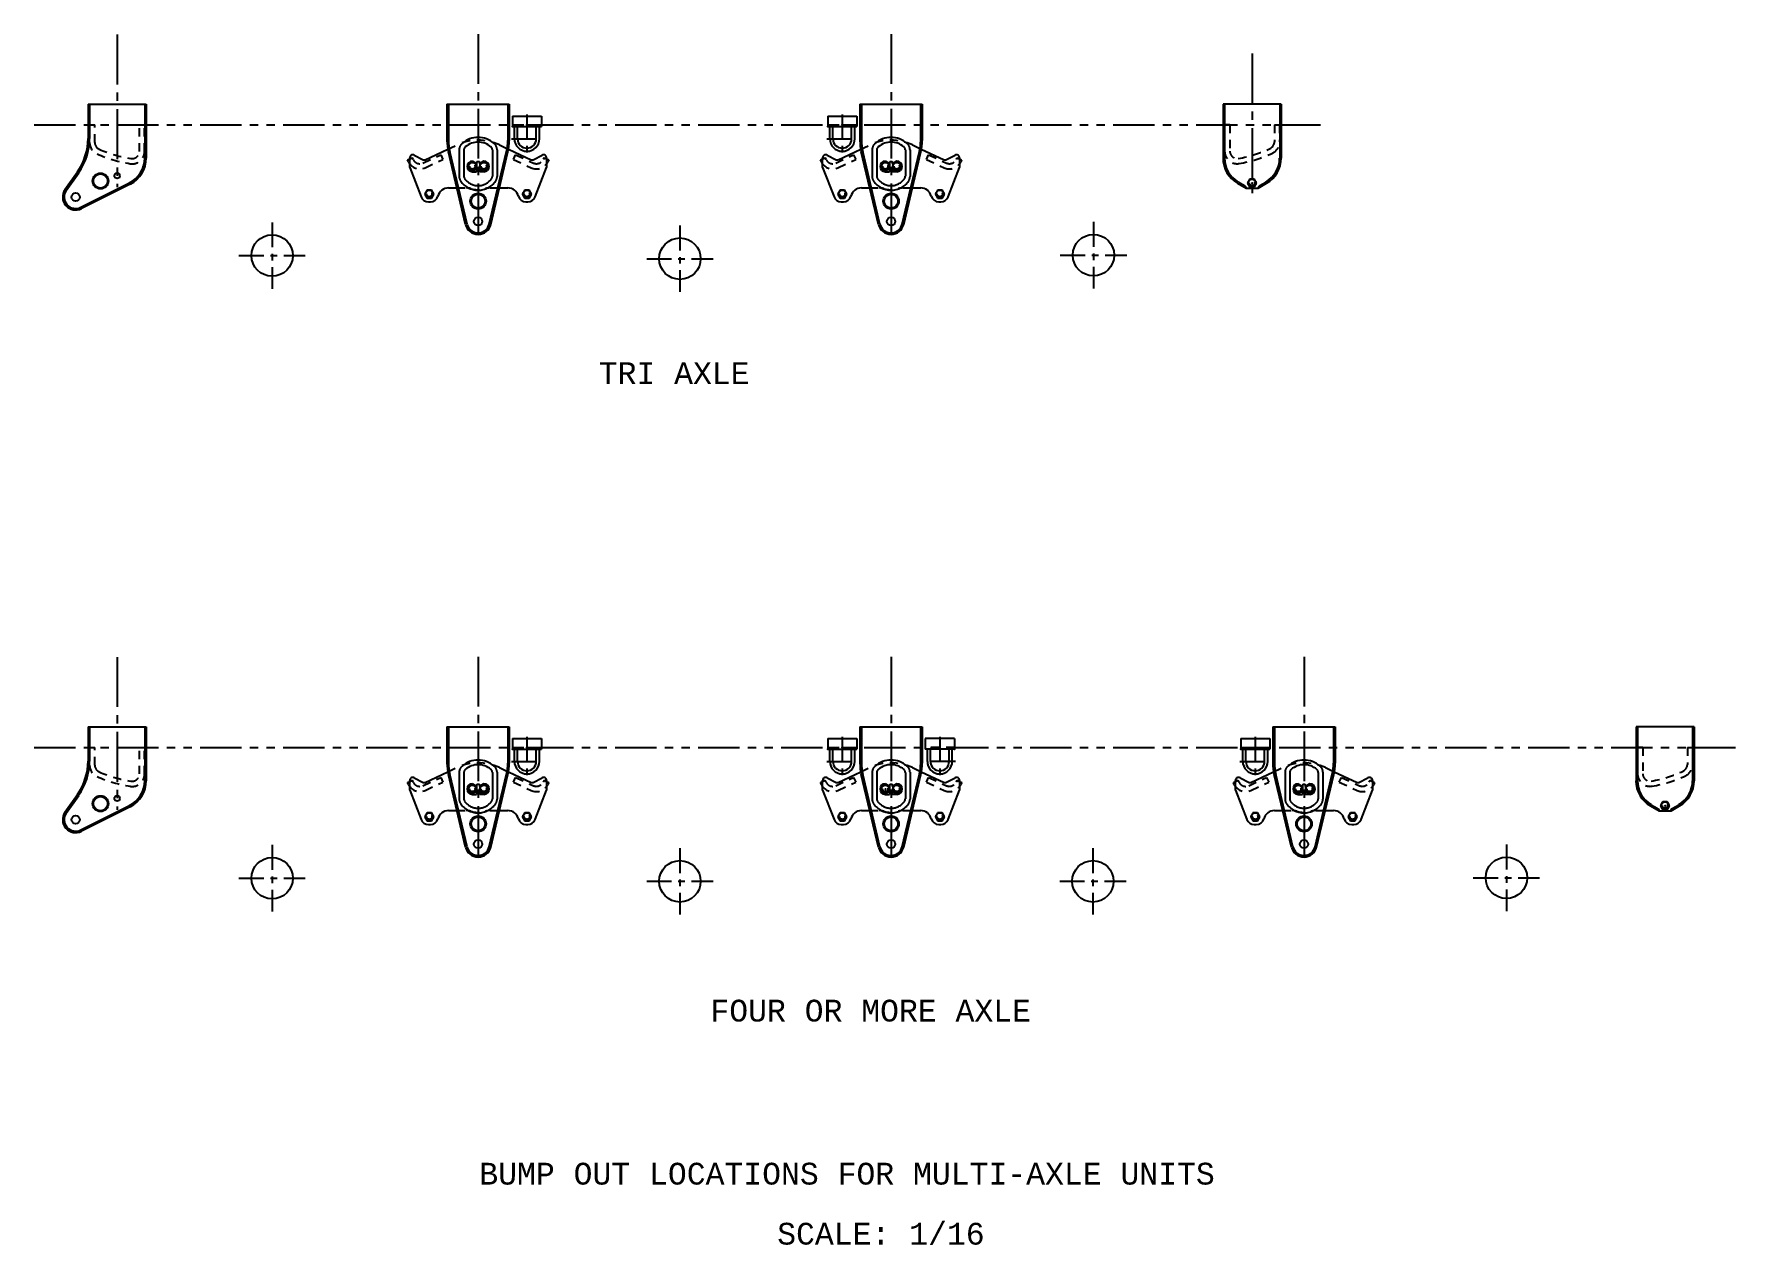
# Model space of a CAD drawing. Extents: x -28.6 to 31.1, y -11.1 to 12.8.
# Drawn here: x -28.57 to -2.89, y -5.4 to 12.83 of the extents above; entities that cross this region are included whole.
import ezdxf

# ---------------------------------------------------------------- set-up
doc = ezdxf.new("R2010")
doc.units = 0
doc.header["$MEASUREMENT"] = 0
for name, pattern in [('CENTER2', [1.125, 0.75, -0.125, 0.125, -0.125]), ('HIDDEN2', [0.1875, 0.125, -0.0625]), ('PHANTOM2', [1.25, 0.625, -0.125, 0.125, -0.125, 0.125, -0.125])]:
    doc.linetypes.add(name, pattern=pattern)
for name, color, linetype in [('CENTER', 150, 'CENTER2'), ('DIM', 6, 'CONTINUOUS'), ('HIDDEN', 104, 'HIDDEN2'), ('PHANTOM_L', 150, 'PHANTOM2'), ('SOLID_M', 54, 'CONTINUOUS')]:
    doc.layers.add(name, color=color, linetype=linetype)
doc.styles.get("Standard").update_dxf_attribs({"font": 'monotxt.shx'})

msp = doc.modelspace()

# ---------------------------------------------------------------- linework, layer by layer
at = {"layer": 'CENTER'}
for p, q in [((-27.319, 12.821), (-27.319, 10.523)), ((-21.882, 12.828), (-21.882, 9.738)), ((-15.663, 12.828), (-15.663, 9.738)), ((-10.226, 12.536), (-10.226, 10.432)), ((-27.319, 3.446), (-27.319, 1.148)), ((-21.882, 3.453), (-21.882, 0.363)), ((-15.663, 3.453), (-15.663, 0.363)), ((-9.444, 3.453), (-9.444, 0.363))]:
    msp.add_line(p, q, dxfattribs=at)
at = {"layer": 'CENTER', "ltscale": 0.5}
for p, q in [((-21.148, 11.619), (-21.148, 11.001)), ((-16.398, 11.619), (-16.398, 11.001)), ((-21.382, 11.251), (-20.913, 11.251)), ((-16.632, 11.251), (-16.163, 11.251)), ((-24.985, 9.993), (-24.985, 8.993)), ((-18.843, 9.946), (-18.843, 8.946)), ((-12.615, 9.999), (-12.615, 8.999)), ((-25.485, 9.493), (-24.485, 9.493)), ((-19.343, 9.446), (-18.343, 9.446)), ((-13.115, 9.499), (-12.115, 9.499)), ((-21.148, 2.244), (-21.148, 1.626)), ((-16.398, 2.244), (-16.398, 1.626)), ((-14.929, 2.244), (-14.929, 1.626)), ((-10.179, 2.244), (-10.179, 1.626)), ((-21.382, 1.876), (-20.913, 1.876)), ((-16.632, 1.876), (-16.163, 1.876)), ((-14.694, 1.876), (-15.163, 1.876)), ((-10.413, 1.876), (-9.944, 1.876)), ((-24.985, 0.618), (-24.985, -0.382)), ((-18.843, 0.571), (-18.843, -0.429)), ((-12.624, 0.571), (-12.624, -0.429)), ((-6.396, 0.624), (-6.396, -0.376)), ((-25.485, 0.118), (-24.485, 0.118)), ((-19.343, 0.071), (-18.343, 0.071)), ((-13.124, 0.071), (-12.124, 0.071)), ((-6.896, 0.124), (-5.896, 0.124))]:
    msp.add_line(p, q, dxfattribs=at)
at = {"layer": 'HIDDEN'}
for p, q in [((-27.733, 11.195), (-27.733, 11.46)), ((-27.733, 11.46), (-27.655, 11.46)), ((-27.655, 11.195), (-27.655, 11.46)), ((-26.983, 11.46), (-26.905, 11.46)), ((-26.983, 11.062), (-26.983, 11.46)), ((-26.905, 11.062), (-26.905, 11.46)), ((-21.366, 11.46), (-20.929, 11.46)), ((-16.616, 11.46), (-16.179, 11.46)), ((-10.562, 11.46), (-10.64, 11.46)), ((-10.64, 11.46), (-10.64, 11.064)), ((-10.562, 11.46), (-10.562, 11.064)), ((-9.89, 11.46), (-9.812, 11.46)), ((-9.89, 11.46), (-9.89, 11.205)), ((-9.812, 11.46), (-9.812, 11.205)), ((-22.339, 11.095), (-22.21, 11.155)), ((-21.561, 11.158), (-21.427, 11.096)), ((-16.12, 11.095), (-15.991, 11.155)), ((-15.342, 11.158), (-15.208, 11.096)), ((-22.913, 10.948), (-22.874, 10.967)), ((-22.86, 10.938), (-22.874, 10.967)), ((-22.715, 10.885), (-22.446, 11.011)), ((-22.682, 10.815), (-22.413, 10.94)), ((-22.446, 11.011), (-22.413, 10.94)), ((-21.351, 10.94), (-21.318, 11.011)), ((-21.351, 10.94), (-21.082, 10.815)), ((-21.318, 11.011), (-21.049, 10.885)), ((-20.89, 10.967), (-20.903, 10.938)), ((-20.89, 10.967), (-20.851, 10.948)), ((-16.694, 10.948), (-16.655, 10.967)), ((-16.642, 10.938), (-16.655, 10.967)), ((-16.496, 10.885), (-16.227, 11.011)), ((-16.463, 10.815), (-16.194, 10.94)), ((-16.227, 11.011), (-16.194, 10.94)), ((-15.132, 10.94), (-15.099, 11.011)), ((-15.132, 10.94), (-14.863, 10.815)), ((-15.099, 11.011), (-14.83, 10.885)), ((-14.671, 10.967), (-14.685, 10.938)), ((-14.671, 10.967), (-14.632, 10.948)), ((-22.202, 10.511), (-22.061, 10.511)), ((-21.703, 10.511), (-21.562, 10.511)), ((-15.983, 10.511), (-15.842, 10.511)), ((-15.484, 10.511), (-15.343, 10.511)), ((-27.733, 1.82), (-27.733, 2.085)), ((-27.733, 2.085), (-27.655, 2.085)), ((-27.655, 1.82), (-27.655, 2.085)), ((-26.983, 1.687), (-26.983, 2.085)), ((-26.983, 2.085), (-26.905, 2.085)), ((-26.905, 1.687), (-26.905, 2.085)), ((-21.366, 2.085), (-20.929, 2.085)), ((-16.616, 2.085), (-16.179, 2.085)), ((-14.71, 2.085), (-15.148, 2.085)), ((-10.398, 2.085), (-9.96, 2.085)), ((-4.421, 2.085), (-4.421, 1.689)), ((-4.343, 2.085), (-4.421, 2.085)), ((-4.343, 2.085), (-4.343, 1.689)), ((-3.671, 2.085), (-3.671, 1.83)), ((-3.671, 2.085), (-3.593, 2.085)), ((-3.593, 2.085), (-3.593, 1.83)), ((-22.913, 1.573), (-22.873, 1.592)), ((-22.86, 1.563), (-22.873, 1.592)), ((-22.715, 1.51), (-22.446, 1.636)), ((-22.682, 1.44), (-22.413, 1.565)), ((-22.446, 1.636), (-22.413, 1.565)), ((-22.339, 1.72), (-22.21, 1.78)), ((-21.561, 1.783), (-21.427, 1.721)), ((-21.351, 1.565), (-21.318, 1.636)), ((-21.351, 1.565), (-21.082, 1.44)), ((-21.318, 1.636), (-21.049, 1.51)), ((-20.89, 1.592), (-20.903, 1.563)), ((-20.89, 1.592), (-20.851, 1.573)), ((-16.694, 1.573), (-16.655, 1.592)), ((-16.641, 1.563), (-16.655, 1.592)), ((-16.496, 1.51), (-16.227, 1.636)), ((-16.463, 1.439), (-16.194, 1.565)), ((-16.227, 1.636), (-16.194, 1.565)), ((-16.12, 1.72), (-15.991, 1.78)), ((-15.342, 1.783), (-15.208, 1.721)), ((-15.132, 1.565), (-15.099, 1.636)), ((-15.132, 1.565), (-14.863, 1.439)), ((-15.099, 1.636), (-14.83, 1.51)), ((-14.671, 1.592), (-14.684, 1.563)), ((-14.671, 1.592), (-14.632, 1.573)), ((-10.476, 1.573), (-10.436, 1.592)), ((-10.423, 1.563), (-10.436, 1.592)), ((-10.277, 1.51), (-10.008, 1.636)), ((-10.245, 1.44), (-9.975, 1.565)), ((-10.008, 1.636), (-9.975, 1.565)), ((-9.902, 1.72), (-9.772, 1.78)), ((-9.123, 1.783), (-8.989, 1.721)), ((-8.913, 1.565), (-8.88, 1.636)), ((-8.913, 1.565), (-8.644, 1.44)), ((-8.88, 1.636), (-8.611, 1.51)), ((-8.453, 1.592), (-8.466, 1.563)), ((-8.453, 1.592), (-8.413, 1.573)), ((-22.202, 1.136), (-22.061, 1.136)), ((-21.703, 1.136), (-21.562, 1.136)), ((-15.983, 1.136), (-15.842, 1.136)), ((-15.484, 1.136), (-15.343, 1.136)), ((-9.765, 1.136), (-9.624, 1.136)), ((-9.265, 1.136), (-9.124, 1.136))]:
    msp.add_line(p, q, dxfattribs=at)
for centre in [(-21.968, 10.835), (-21.796, 10.835), (-15.749, 10.835), (-15.577, 10.835), (-10.226, 10.585), (-22.616, 10.418), (-21.148, 10.418), (-16.398, 10.418), (-14.929, 10.418), (-21.968, 1.46), (-21.796, 1.46), (-15.749, 1.46), (-15.577, 1.46), (-9.53, 1.46), (-9.358, 1.46), (-22.616, 1.043), (-21.148, 1.043), (-16.398, 1.043), (-14.929, 1.043), (-10.179, 1.043), (-8.71, 1.043), (-4.007, 1.21)]:
    msp.add_circle(centre, 0.0391, dxfattribs=at)
for centre, radius, start, end in [((-27.546, 11.195), 0.188, 180, 246.3691), ((-27.546, 11.195), 0.109, 180, 246.3691), ((-26.801, 12.898), 1.969, 246.3691, 260.9588), ((-27.093, 11.062), 0.188, 260.9588, 0), ((-27.093, 11.062), 0.109, 260.9588, 0), ((-21.882, 10.472), 0.758, 64.9473, 115.6369), ((-15.663, 10.472), 0.758, 64.9473, 115.6369), ((-10.452, 11.064), 0.188, 180, 279.5941), ((-10.452, 11.064), 0.109, 179.9999, 279.5941), ((-10.749, 12.82), 1.891, 279.5941, 294.901), ((-9.999, 11.205), 0.109, 294.9011, 0), ((-9.999, 11.205), 0.188, 294.9011, 0), ((-26.801, 12.898), 2.047, 246.3691, 260.9588), ((-22.761, 10.985), 0.188, 215.8771, 294.9579), ((-22.761, 10.985), 0.109, 204.9579, 294.9579), ((-21.003, 10.985), 0.188, 245.0422, 324.123), ((-21.003, 10.985), 0.109, 245.0422, 335.0421), ((-16.542, 10.985), 0.188, 215.8771, 294.9579), ((-16.542, 10.985), 0.109, 204.9579, 294.9579), ((-14.784, 10.985), 0.188, 245.0422, 324.123), ((-14.784, 10.985), 0.109, 245.0422, 335.0421), ((-10.749, 12.82), 1.969, 279.5941, 294.901), ((-22.061, 10.261), 0.25, 72.6567, 89.9967), ((-21.882, 10.835), 0.352, 252.6599, 287.3415), ((-21.703, 10.261), 0.25, 89.9997, 107.3413), ((-15.842, 10.261), 0.25, 72.6567, 89.9967), ((-15.663, 10.835), 0.352, 252.6599, 287.3415), ((-15.484, 10.261), 0.25, 89.9997, 107.3413), ((-27.546, 1.82), 0.188, 180, 246.3691), ((-27.546, 1.82), 0.109, 180, 246.3691), ((-21.882, 1.097), 0.758, 64.9473, 115.6369), ((-15.663, 1.097), 0.758, 64.9473, 115.6369), ((-9.444, 1.097), 0.758, 64.9473, 115.6369), ((-3.78, 1.83), 0.109, 294.9011, 0), ((-3.78, 1.83), 0.188, 294.9011, 0), ((-26.801, 3.523), 2.047, 246.3691, 260.9588), ((-26.801, 3.523), 1.969, 246.3691, 260.9588), ((-27.093, 1.687), 0.188, 260.9588, 0), ((-27.093, 1.687), 0.109, 260.9588, 0), ((-22.761, 1.61), 0.109, 204.9579, 294.9579), ((-21.003, 1.61), 0.109, 245.0422, 335.0421), ((-16.542, 1.61), 0.109, 204.9579, 294.9579), ((-14.784, 1.61), 0.109, 245.0422, 335.0421), ((-10.324, 1.61), 0.109, 204.9579, 294.9579), ((-8.565, 1.61), 0.109, 245.0422, 335.0421), ((-4.233, 1.689), 0.188, 180, 279.5941), ((-4.233, 1.689), 0.109, 179.9999, 279.5941), ((-4.53, 3.445), 1.891, 279.5941, 294.901), ((-4.53, 3.445), 1.969, 279.5941, 294.901), ((-22.761, 1.61), 0.188, 215.8771, 294.9579), ((-21.003, 1.61), 0.188, 245.0422, 324.123), ((-16.542, 1.61), 0.188, 215.8771, 294.9579), ((-14.784, 1.61), 0.188, 245.0422, 324.123), ((-10.324, 1.61), 0.188, 215.8771, 294.9579), ((-8.565, 1.61), 0.188, 245.0422, 324.123), ((-22.061, 0.886), 0.25, 72.6567, 89.9967), ((-21.882, 1.46), 0.352, 252.6599, 287.3415), ((-21.703, 0.886), 0.25, 89.9997, 107.3413), ((-15.842, 0.886), 0.25, 72.6567, 89.9967), ((-15.663, 1.46), 0.352, 252.6599, 287.3415), ((-15.484, 0.886), 0.25, 89.9997, 107.3413), ((-9.624, 0.886), 0.25, 72.6567, 89.9967), ((-9.444, 1.46), 0.352, 252.6599, 287.3415), ((-9.265, 0.886), 0.25, 89.9997, 107.3413)]:
    msp.add_arc(centre, radius, start, end, dxfattribs=at)
at = {"layer": 'PHANTOM_L'}
for p, q in [((-28.569, 11.46), (-9.113, 11.46)), ((-22.167, 11.087), (-22.167, 10.684)), ((-22.097, 11.083), (-22.097, 10.687)), ((-21.667, 11.083), (-21.667, 10.687)), ((-21.597, 11.087), (-21.597, 10.684)), ((-15.948, 11.087), (-15.948, 10.684)), ((-15.878, 11.083), (-15.878, 10.687)), ((-15.448, 11.083), (-15.448, 10.687)), ((-15.378, 11.087), (-15.378, 10.684)), ((-28.569, 2.085), (-2.895, 2.085)), ((-22.167, 1.712), (-22.167, 1.309)), ((-22.097, 1.708), (-22.097, 1.312)), ((-21.667, 1.708), (-21.667, 1.312)), ((-21.597, 1.712), (-21.597, 1.309)), ((-15.948, 1.712), (-15.948, 1.309)), ((-15.878, 1.708), (-15.878, 1.312)), ((-15.448, 1.708), (-15.448, 1.312)), ((-15.378, 1.712), (-15.378, 1.309)), ((-9.73, 1.712), (-9.73, 1.309)), ((-9.659, 1.708), (-9.659, 1.312)), ((-9.23, 1.708), (-9.23, 1.312)), ((-9.159, 1.712), (-9.159, 1.309))]:
    msp.add_line(p, q, dxfattribs=at)
for centre, radius, start, end in [((-22.042, 11.087), 0.125, 131.3983, 179.9999), ((-21.882, 10.905), 0.367, 48.6017, 131.3983), ((-22.034, 11.083), 0.0625, 130.5415, 179.9999), ((-21.882, 10.905), 0.297, 49.4584, 130.5416), ((-21.73, 11.083), 0.0625, 0, 49.4584), ((-21.722, 11.087), 0.125, 0, 48.6017), ((-15.823, 11.087), 0.125, 131.3983, 179.9999), ((-15.663, 10.905), 0.367, 48.6017, 131.3983), ((-15.816, 11.083), 0.0625, 130.5415, 179.9999), ((-15.663, 10.905), 0.297, 49.4584, 130.5416), ((-15.511, 11.083), 0.0625, 0, 49.4584), ((-15.503, 11.087), 0.125, 0, 48.6017), ((-22.042, 10.684), 0.125, 180, 214.9152), ((-21.882, 10.796), 0.32, 214.9152, 325.0848), ((-22.034, 10.687), 0.0625, 179.9999, 215.659), ((-21.882, 10.796), 0.25, 215.6591, 324.3409), ((-21.73, 10.687), 0.0625, 324.341, 0.0001), ((-21.722, 10.684), 0.125, 325.0848, 0), ((-15.823, 10.684), 0.125, 180, 214.9152), ((-15.663, 10.796), 0.32, 214.9152, 325.0848), ((-15.816, 10.687), 0.0625, 179.9999, 215.659), ((-15.663, 10.796), 0.25, 215.6591, 324.3409), ((-15.511, 10.687), 0.0625, 324.341, 0.0001), ((-15.503, 10.684), 0.125, 325.0848, 0), ((-22.042, 1.712), 0.125, 131.3983, 179.9999), ((-21.882, 1.53), 0.367, 48.6017, 131.3983), ((-21.882, 1.53), 0.297, 49.4584, 130.5416), ((-21.722, 1.712), 0.125, 0, 48.6017), ((-15.823, 1.712), 0.125, 131.3983, 179.9999), ((-15.663, 1.53), 0.367, 48.6017, 131.3983), ((-15.663, 1.53), 0.297, 49.4584, 130.5416), ((-15.503, 1.712), 0.125, 0, 48.6017), ((-9.605, 1.712), 0.125, 131.3983, 179.9999), ((-9.444, 1.53), 0.367, 48.6017, 131.3983), ((-9.444, 1.53), 0.297, 49.4584, 130.5416), ((-9.284, 1.712), 0.125, 0, 48.6017), ((-22.034, 1.708), 0.0625, 130.5415, 179.9999), ((-21.73, 1.708), 0.0625, 0, 49.4584), ((-15.816, 1.708), 0.0625, 130.5415, 179.9999), ((-15.511, 1.708), 0.0625, 0, 49.4584), ((-9.597, 1.708), 0.0625, 130.5415, 179.9999), ((-9.292, 1.708), 0.0625, 0, 49.4584), ((-22.042, 1.309), 0.125, 180, 214.9152), ((-22.034, 1.312), 0.0625, 179.9999, 215.659), ((-21.73, 1.312), 0.0625, 324.341, 0.0001), ((-21.722, 1.309), 0.125, 325.0848, 0), ((-15.823, 1.309), 0.125, 180, 214.9152), ((-15.816, 1.312), 0.0625, 179.9999, 215.659), ((-15.511, 1.312), 0.0625, 324.341, 0.0001), ((-15.503, 1.309), 0.125, 325.0848, 0), ((-9.605, 1.309), 0.125, 180, 214.9152), ((-9.597, 1.312), 0.0625, 179.9999, 215.659), ((-9.292, 1.312), 0.0625, 324.341, 0.0001), ((-9.284, 1.309), 0.125, 325.0848, 0), ((-21.882, 1.421), 0.32, 214.9152, 325.0848), ((-21.882, 1.421), 0.25, 215.6591, 324.3409), ((-15.663, 1.421), 0.32, 214.9152, 325.0848), ((-15.663, 1.421), 0.25, 215.6591, 324.3409), ((-9.444, 1.421), 0.32, 214.9152, 325.0848), ((-9.444, 1.421), 0.25, 215.6591, 324.3409)]:
    msp.add_arc(centre, radius, start, end, dxfattribs=at)
at = {"layer": 'SOLID_M'}
for p, q in [((-27.757, 11.773), (-27.757, 11.257)), ((-27.757, 11.773), (-26.882, 11.773)), ((-27.734, 11.773), (-27.734, 11.257)), ((-26.904, 11.773), (-26.904, 10.96)), ((-26.882, 11.773), (-26.882, 10.96)), ((-22.351, 11.773), (-22.351, 11.226)), ((-22.351, 11.773), (-21.413, 11.773)), ((-22.327, 11.773), (-22.327, 11.226)), ((-21.437, 11.773), (-21.437, 11.226)), ((-21.413, 11.773), (-21.413, 11.226)), ((-21.366, 11.594), (-21.366, 11.438)), ((-21.366, 11.594), (-20.929, 11.594)), ((-20.929, 11.594), (-20.929, 11.438)), ((-16.616, 11.594), (-16.616, 11.438)), ((-16.616, 11.594), (-16.179, 11.594)), ((-16.179, 11.594), (-16.179, 11.438)), ((-16.132, 11.773), (-16.132, 11.226)), ((-16.132, 11.773), (-15.194, 11.773)), ((-16.108, 11.773), (-16.108, 11.226)), ((-15.218, 11.773), (-15.218, 11.226)), ((-15.194, 11.773), (-15.194, 11.226)), ((-10.663, 11.773), (-10.663, 10.96)), ((-9.788, 11.773), (-10.663, 11.773)), ((-10.641, 11.773), (-10.641, 10.96)), ((-9.81, 11.773), (-9.81, 10.96)), ((-9.788, 11.773), (-9.788, 10.96)), ((-21.366, 11.438), (-20.929, 11.438)), ((-21.335, 11.251), (-21.335, 11.438)), ((-21.288, 11.251), (-21.288, 11.438)), ((-21.007, 11.251), (-21.007, 11.438)), ((-20.96, 11.251), (-20.96, 11.438)), ((-16.616, 11.438), (-16.179, 11.438)), ((-16.585, 11.251), (-16.585, 11.438)), ((-16.538, 11.251), (-16.538, 11.438)), ((-16.257, 11.251), (-16.257, 11.438)), ((-16.21, 11.251), (-16.21, 11.438)), ((-22.681, 10.936), (-22.339, 11.095)), ((-22.072, 9.962), (-22.33, 11.053)), ((-22.049, 9.967), (-22.308, 11.058)), ((-21.715, 9.967), (-21.456, 11.058)), ((-21.692, 9.962), (-21.433, 11.053)), ((-21.427, 11.096), (-21.082, 10.936)), ((-16.462, 10.936), (-16.12, 11.095)), ((-15.853, 9.962), (-16.112, 11.053)), ((-15.83, 9.967), (-16.089, 11.058)), ((-15.496, 9.967), (-15.237, 11.058)), ((-15.473, 9.962), (-15.215, 11.053)), ((-15.208, 11.096), (-14.864, 10.936)), ((-22.944, 10.934), (-22.913, 10.948)), ((-22.931, 10.905), (-22.944, 10.934)), ((-22.913, 10.819), (-22.913, 10.964)), ((-22.913, 10.819), (-22.741, 10.375)), ((-22.845, 11.006), (-22.708, 10.936)), ((-21.968, 10.903), (-22.026, 10.869)), ((-22.026, 10.869), (-22.026, 10.801)), ((-22.026, 10.801), (-21.968, 10.767)), ((-21.968, 10.915), (-21.915, 10.885)), ((-21.909, 10.869), (-21.968, 10.903)), ((-21.968, 10.767), (-21.909, 10.801)), ((-21.909, 10.801), (-21.909, 10.869)), ((-21.9, 10.909), (-21.906, 10.872)), ((-21.906, 10.872), (-21.906, 10.819)), ((-21.9, 10.909), (-21.864, 10.909)), ((-21.858, 10.872), (-21.864, 10.909)), ((-21.858, 10.872), (-21.858, 10.819)), ((-21.796, 10.903), (-21.855, 10.869)), ((-21.855, 10.869), (-21.855, 10.801)), ((-21.855, 10.801), (-21.796, 10.767)), ((-21.796, 10.915), (-21.849, 10.885)), ((-21.737, 10.869), (-21.796, 10.903)), ((-21.796, 10.767), (-21.737, 10.801)), ((-21.737, 10.801), (-21.737, 10.869)), ((-21.055, 10.936), (-20.919, 11.006)), ((-21.023, 10.375), (-20.851, 10.819)), ((-20.851, 10.964), (-20.851, 10.819)), ((-20.851, 10.948), (-20.819, 10.934)), ((-20.819, 10.934), (-20.832, 10.905)), ((-16.726, 10.934), (-16.694, 10.948)), ((-16.712, 10.905), (-16.726, 10.934)), ((-16.694, 10.819), (-16.694, 10.964)), ((-16.694, 10.819), (-16.522, 10.375)), ((-16.626, 11.006), (-16.49, 10.936)), ((-15.749, 10.903), (-15.808, 10.869)), ((-15.808, 10.869), (-15.808, 10.801)), ((-15.808, 10.801), (-15.749, 10.767)), ((-15.749, 10.915), (-15.696, 10.885)), ((-15.691, 10.869), (-15.749, 10.903)), ((-15.749, 10.767), (-15.691, 10.801)), ((-15.691, 10.801), (-15.691, 10.869)), ((-15.681, 10.909), (-15.688, 10.872)), ((-15.688, 10.872), (-15.688, 10.819)), ((-15.681, 10.909), (-15.645, 10.909)), ((-15.639, 10.872), (-15.645, 10.909)), ((-15.639, 10.872), (-15.639, 10.819)), ((-15.577, 10.903), (-15.636, 10.869)), ((-15.636, 10.869), (-15.636, 10.801)), ((-15.636, 10.801), (-15.577, 10.767)), ((-15.577, 10.915), (-15.63, 10.885)), ((-15.519, 10.869), (-15.577, 10.903)), ((-15.577, 10.767), (-15.519, 10.801)), ((-15.519, 10.801), (-15.519, 10.869)), ((-14.836, 10.936), (-14.7, 11.006)), ((-14.804, 10.375), (-14.632, 10.819)), ((-14.632, 10.964), (-14.632, 10.819)), ((-14.632, 10.948), (-14.601, 10.934)), ((-14.601, 10.934), (-14.614, 10.905)), ((-28.104, 10.486), (-27.916, 10.753)), ((-28.086, 10.474), (-27.898, 10.74)), ((-27.867, 10.22), (-27.133, 10.589)), ((-27.122, 10.569), (-27.856, 10.2)), ((-21.968, 10.755), (-21.905, 10.755)), ((-21.905, 10.778), (-21.905, 10.755)), ((-21.858, 10.778), (-21.858, 10.755)), ((-21.796, 10.755), (-21.858, 10.755)), ((-15.749, 10.755), (-15.687, 10.755)), ((-15.687, 10.778), (-15.687, 10.755)), ((-15.64, 10.778), (-15.64, 10.755)), ((-15.577, 10.755), (-15.64, 10.755)), ((-10.444, 10.581), (-10.316, 10.507)), ((-10.433, 10.6), (-10.343, 10.548)), ((-10.259, 10.644), (-10.293, 10.585)), ((-10.293, 10.585), (-10.259, 10.526)), ((-10.192, 10.644), (-10.259, 10.644)), ((-10.158, 10.585), (-10.192, 10.644)), ((-10.192, 10.526), (-10.158, 10.585)), ((-10.135, 10.507), (-10.007, 10.581)), ((-10.108, 10.548), (-10.018, 10.6)), ((-22.65, 10.476), (-22.684, 10.418)), ((-22.684, 10.418), (-22.65, 10.359)), ((-22.582, 10.476), (-22.65, 10.476)), ((-22.65, 10.359), (-22.582, 10.359)), ((-22.632, 10.3), (-22.601, 10.3)), ((-22.549, 10.418), (-22.582, 10.476)), ((-22.582, 10.359), (-22.549, 10.418)), ((-22.328, 10.511), (-22.202, 10.511)), ((-21.562, 10.511), (-21.435, 10.511)), ((-21.181, 10.476), (-21.215, 10.418)), ((-21.215, 10.418), (-21.181, 10.359)), ((-21.114, 10.476), (-21.181, 10.476)), ((-21.181, 10.359), (-21.114, 10.359)), ((-21.163, 10.3), (-21.132, 10.3)), ((-21.08, 10.418), (-21.114, 10.476)), ((-21.114, 10.359), (-21.08, 10.418)), ((-16.431, 10.476), (-16.465, 10.418)), ((-16.465, 10.418), (-16.431, 10.359)), ((-16.364, 10.476), (-16.431, 10.476)), ((-16.431, 10.359), (-16.364, 10.359)), ((-16.413, 10.3), (-16.382, 10.3)), ((-16.33, 10.418), (-16.364, 10.476)), ((-16.364, 10.359), (-16.33, 10.418)), ((-16.11, 10.511), (-15.983, 10.511)), ((-15.343, 10.511), (-15.217, 10.511)), ((-14.963, 10.476), (-14.996, 10.418)), ((-14.996, 10.418), (-14.963, 10.359)), ((-14.895, 10.476), (-14.963, 10.476)), ((-14.963, 10.359), (-14.895, 10.359)), ((-14.944, 10.3), (-14.913, 10.3)), ((-14.861, 10.418), (-14.895, 10.476)), ((-14.895, 10.359), (-14.861, 10.418)), ((-10.316, 10.507), (-10.135, 10.507)), ((-10.259, 10.526), (-10.192, 10.526)), ((-27.757, 2.398), (-26.882, 2.398)), ((-27.757, 2.398), (-27.757, 1.882)), ((-27.734, 2.398), (-27.734, 1.882)), ((-26.904, 2.398), (-26.904, 1.585)), ((-26.882, 2.398), (-26.882, 1.585)), ((-22.351, 2.398), (-21.413, 2.398)), ((-22.351, 2.398), (-22.351, 1.851)), ((-22.327, 2.398), (-22.327, 1.851)), ((-21.437, 2.398), (-21.437, 1.851)), ((-21.413, 2.398), (-21.413, 1.851)), ((-16.132, 2.398), (-15.194, 2.398)), ((-16.132, 2.398), (-16.132, 1.851)), ((-16.108, 2.398), (-16.108, 1.851)), ((-15.218, 2.398), (-15.218, 1.851)), ((-15.194, 2.398), (-15.194, 1.851)), ((-9.913, 2.398), (-8.976, 2.398)), ((-9.913, 2.398), (-9.913, 1.851)), ((-9.89, 2.398), (-9.89, 1.851)), ((-8.999, 2.398), (-8.999, 1.851)), ((-8.976, 2.398), (-8.976, 1.851)), ((-4.444, 2.398), (-4.444, 1.585)), ((-3.569, 2.398), (-4.444, 2.398)), ((-4.422, 2.398), (-4.422, 1.585)), ((-3.592, 2.398), (-3.592, 1.585)), ((-3.569, 2.398), (-3.569, 1.585)), ((-21.366, 2.219), (-21.366, 2.063)), ((-21.366, 2.219), (-20.929, 2.219)), ((-21.366, 2.063), (-20.929, 2.063)), ((-21.335, 1.876), (-21.335, 2.063)), ((-21.288, 1.876), (-21.288, 2.063)), ((-21.007, 1.876), (-21.007, 2.063)), ((-20.96, 1.876), (-20.96, 2.063)), ((-20.929, 2.219), (-20.929, 2.063)), ((-16.616, 2.219), (-16.616, 2.063)), ((-16.616, 2.219), (-16.179, 2.219)), ((-16.616, 2.063), (-16.179, 2.063)), ((-16.585, 1.876), (-16.585, 2.063)), ((-16.538, 1.876), (-16.538, 2.063)), ((-16.257, 1.876), (-16.257, 2.063)), ((-16.21, 1.876), (-16.21, 2.063)), ((-16.179, 2.219), (-16.179, 2.063)), ((-14.71, 2.219), (-15.148, 2.219)), ((-15.148, 2.219), (-15.148, 2.063)), ((-14.71, 2.063), (-15.148, 2.063)), ((-15.116, 1.876), (-15.116, 2.063)), ((-15.069, 1.876), (-15.069, 2.063)), ((-14.788, 1.876), (-14.788, 2.063)), ((-14.741, 1.876), (-14.741, 2.063)), ((-14.71, 2.219), (-14.71, 2.063)), ((-10.398, 2.219), (-10.398, 2.063)), ((-10.398, 2.219), (-9.96, 2.219)), ((-10.398, 2.063), (-9.96, 2.063)), ((-10.366, 1.876), (-10.366, 2.063)), ((-10.319, 1.876), (-10.319, 2.063)), ((-10.038, 1.876), (-10.038, 2.063)), ((-9.991, 1.876), (-9.991, 2.063)), ((-9.96, 2.219), (-9.96, 2.063)), ((-22.944, 1.559), (-22.913, 1.573)), ((-22.931, 1.53), (-22.944, 1.559)), ((-22.913, 1.444), (-22.913, 1.589)), ((-22.845, 1.631), (-22.708, 1.561)), ((-22.681, 1.561), (-22.339, 1.72)), ((-22.072, 0.587), (-22.33, 1.678)), ((-22.049, 0.592), (-22.308, 1.683)), ((-21.715, 0.592), (-21.456, 1.683)), ((-21.692, 0.587), (-21.433, 1.678)), ((-21.427, 1.721), (-21.082, 1.561)), ((-21.055, 1.561), (-20.919, 1.631)), ((-20.851, 1.589), (-20.851, 1.444)), ((-20.851, 1.573), (-20.819, 1.559)), ((-20.819, 1.559), (-20.832, 1.53)), ((-16.726, 1.559), (-16.694, 1.573)), ((-16.712, 1.53), (-16.726, 1.559)), ((-16.694, 1.444), (-16.694, 1.589)), ((-16.626, 1.631), (-16.49, 1.561)), ((-16.462, 1.561), (-16.12, 1.72)), ((-15.853, 0.587), (-16.112, 1.678)), ((-15.83, 0.592), (-16.089, 1.683)), ((-15.496, 0.592), (-15.237, 1.683)), ((-15.473, 0.587), (-15.214, 1.678)), ((-15.208, 1.721), (-14.864, 1.561)), ((-14.836, 1.561), (-14.7, 1.631)), ((-14.632, 1.589), (-14.632, 1.444)), ((-14.632, 1.573), (-14.6, 1.559)), ((-14.6, 1.559), (-14.614, 1.53)), ((-10.507, 1.559), (-10.476, 1.573)), ((-10.494, 1.53), (-10.507, 1.559)), ((-10.476, 1.444), (-10.476, 1.589)), ((-10.407, 1.631), (-10.271, 1.561)), ((-10.244, 1.561), (-9.902, 1.72)), ((-9.634, 0.587), (-9.893, 1.678)), ((-9.612, 0.592), (-9.87, 1.683)), ((-9.277, 0.592), (-9.019, 1.683)), ((-9.254, 0.587), (-8.996, 1.678)), ((-8.989, 1.721), (-8.645, 1.561)), ((-8.618, 1.561), (-8.481, 1.631)), ((-8.413, 1.589), (-8.413, 1.444)), ((-8.413, 1.573), (-8.382, 1.559)), ((-8.382, 1.559), (-8.395, 1.53)), ((-28.104, 1.111), (-27.916, 1.378)), ((-28.086, 1.099), (-27.898, 1.365)), ((-22.913, 1.444), (-22.741, 1)), ((-21.968, 1.528), (-22.026, 1.494)), ((-22.026, 1.494), (-22.026, 1.426)), ((-22.026, 1.426), (-21.968, 1.392)), ((-21.968, 1.54), (-21.915, 1.51)), ((-21.909, 1.494), (-21.968, 1.528)), ((-21.968, 1.392), (-21.909, 1.426)), ((-21.968, 1.38), (-21.905, 1.38)), ((-21.909, 1.426), (-21.909, 1.494)), ((-21.9, 1.534), (-21.906, 1.497)), ((-21.906, 1.497), (-21.906, 1.444)), ((-21.905, 1.404), (-21.905, 1.38)), ((-21.9, 1.534), (-21.864, 1.534)), ((-21.858, 1.497), (-21.864, 1.534)), ((-21.858, 1.497), (-21.858, 1.444)), ((-21.858, 1.404), (-21.858, 1.38)), ((-21.796, 1.38), (-21.858, 1.38)), ((-21.796, 1.528), (-21.855, 1.494)), ((-21.855, 1.494), (-21.855, 1.426)), ((-21.855, 1.426), (-21.796, 1.392)), ((-21.796, 1.54), (-21.849, 1.51)), ((-21.737, 1.494), (-21.796, 1.528)), ((-21.796, 1.392), (-21.737, 1.426)), ((-21.737, 1.426), (-21.737, 1.494)), ((-21.023, 1), (-20.851, 1.444)), ((-16.694, 1.444), (-16.522, 1)), ((-15.749, 1.528), (-15.808, 1.494)), ((-15.808, 1.494), (-15.808, 1.426)), ((-15.808, 1.426), (-15.749, 1.392)), ((-15.749, 1.54), (-15.696, 1.51)), ((-15.691, 1.494), (-15.749, 1.528)), ((-15.749, 1.392), (-15.691, 1.426)), ((-15.749, 1.38), (-15.687, 1.38)), ((-15.691, 1.426), (-15.691, 1.494)), ((-15.681, 1.534), (-15.688, 1.497)), ((-15.688, 1.497), (-15.688, 1.444)), ((-15.687, 1.404), (-15.687, 1.38)), ((-15.681, 1.534), (-15.645, 1.534)), ((-15.639, 1.497), (-15.645, 1.534)), ((-15.64, 1.404), (-15.64, 1.38)), ((-15.577, 1.38), (-15.64, 1.38)), ((-15.639, 1.497), (-15.639, 1.444)), ((-15.577, 1.528), (-15.636, 1.494)), ((-15.636, 1.494), (-15.636, 1.426)), ((-15.636, 1.426), (-15.577, 1.392)), ((-15.577, 1.54), (-15.63, 1.51)), ((-15.519, 1.494), (-15.577, 1.528)), ((-15.577, 1.392), (-15.519, 1.426)), ((-15.519, 1.426), (-15.519, 1.494)), ((-14.804, 1), (-14.632, 1.444)), ((-10.476, 1.444), (-10.304, 1)), ((-9.53, 1.528), (-9.589, 1.494)), ((-9.589, 1.494), (-9.589, 1.426)), ((-9.589, 1.426), (-9.53, 1.392)), ((-9.53, 1.54), (-9.478, 1.51)), ((-9.472, 1.494), (-9.53, 1.528)), ((-9.53, 1.392), (-9.472, 1.426)), ((-9.53, 1.38), (-9.468, 1.38)), ((-9.472, 1.426), (-9.472, 1.494)), ((-9.462, 1.534), (-9.469, 1.497)), ((-9.469, 1.497), (-9.469, 1.444)), ((-9.468, 1.404), (-9.468, 1.38)), ((-9.462, 1.534), (-9.427, 1.534)), ((-9.42, 1.497), (-9.427, 1.534)), ((-9.421, 1.404), (-9.421, 1.38)), ((-9.358, 1.38), (-9.421, 1.38)), ((-9.42, 1.497), (-9.42, 1.444)), ((-9.358, 1.528), (-9.417, 1.494)), ((-9.417, 1.494), (-9.417, 1.426)), ((-9.417, 1.426), (-9.358, 1.392)), ((-9.358, 1.54), (-9.411, 1.51)), ((-9.3, 1.494), (-9.358, 1.528)), ((-9.358, 1.392), (-9.3, 1.426)), ((-9.3, 1.426), (-9.3, 1.494)), ((-8.585, 1), (-8.413, 1.444)), ((-27.867, 0.845), (-27.133, 1.214)), ((-27.122, 1.194), (-27.856, 0.825)), ((-22.65, 1.101), (-22.684, 1.043)), ((-22.684, 1.043), (-22.65, 0.984)), ((-22.582, 1.101), (-22.65, 1.101)), ((-22.549, 1.043), (-22.582, 1.101)), ((-22.582, 0.984), (-22.549, 1.043)), ((-22.328, 1.136), (-22.202, 1.136)), ((-21.562, 1.136), (-21.435, 1.136)), ((-21.181, 1.101), (-21.215, 1.043)), ((-21.215, 1.043), (-21.181, 0.984)), ((-21.114, 1.101), (-21.181, 1.101)), ((-21.08, 1.043), (-21.114, 1.101)), ((-21.114, 0.984), (-21.08, 1.043)), ((-16.431, 1.101), (-16.465, 1.043)), ((-16.465, 1.043), (-16.431, 0.984)), ((-16.364, 1.101), (-16.431, 1.101)), ((-16.33, 1.043), (-16.364, 1.101)), ((-16.364, 0.984), (-16.33, 1.043)), ((-16.11, 1.136), (-15.983, 1.136)), ((-15.343, 1.136), (-15.217, 1.136)), ((-14.963, 1.101), (-14.996, 1.043)), ((-14.996, 1.043), (-14.963, 0.984)), ((-14.895, 1.101), (-14.963, 1.101)), ((-14.861, 1.043), (-14.895, 1.101)), ((-14.895, 0.984), (-14.861, 1.043)), ((-10.213, 1.101), (-10.246, 1.043)), ((-10.246, 1.043), (-10.213, 0.984)), ((-10.145, 1.101), (-10.213, 1.101)), ((-10.111, 1.043), (-10.145, 1.101)), ((-10.145, 0.984), (-10.111, 1.043)), ((-9.891, 1.136), (-9.765, 1.136)), ((-9.124, 1.136), (-8.998, 1.136)), ((-8.744, 1.101), (-8.778, 1.043)), ((-8.778, 1.043), (-8.744, 0.984)), ((-8.676, 1.101), (-8.744, 1.101)), ((-8.642, 1.043), (-8.676, 1.101)), ((-8.676, 0.984), (-8.642, 1.043)), ((-4.226, 1.206), (-4.097, 1.132)), ((-4.214, 1.225), (-4.124, 1.173)), ((-4.097, 1.132), (-3.917, 1.132)), ((-4.041, 1.269), (-4.075, 1.21)), ((-4.075, 1.21), (-4.041, 1.151)), ((-3.973, 1.269), (-4.041, 1.269)), ((-4.041, 1.151), (-3.973, 1.151)), ((-3.939, 1.21), (-3.973, 1.269)), ((-3.973, 1.151), (-3.939, 1.21)), ((-3.917, 1.132), (-3.788, 1.206)), ((-3.89, 1.173), (-3.799, 1.225)), ((-22.65, 0.984), (-22.582, 0.984)), ((-22.632, 0.925), (-22.601, 0.925)), ((-21.181, 0.984), (-21.114, 0.984)), ((-21.163, 0.925), (-21.132, 0.925)), ((-16.431, 0.984), (-16.364, 0.984)), ((-16.413, 0.925), (-16.382, 0.925)), ((-14.963, 0.984), (-14.895, 0.984)), ((-14.944, 0.925), (-14.913, 0.925)), ((-10.213, 0.984), (-10.145, 0.984)), ((-10.194, 0.925), (-10.163, 0.925)), ((-8.744, 0.984), (-8.676, 0.984)), ((-8.726, 0.925), (-8.694, 0.925))]:
    msp.add_line(p, q, dxfattribs=at)
for centre, radius in [((-21.968, 10.835), 0.0586), ((-21.796, 10.835), 0.0586), ((-15.749, 10.835), 0.0586), ((-15.577, 10.835), 0.0586), ((-27.569, 10.616), 0.119), ((-27.569, 10.616), 0.107), ((-27.319, 10.694), 0.0412), ((-10.226, 10.585), 0.0586), ((-27.944, 10.374), 0.0625), ((-22.616, 10.418), 0.0586), ((-21.882, 10.312), 0.119), ((-21.882, 10.312), 0.104), ((-21.148, 10.418), 0.0586), ((-16.398, 10.418), 0.0586), ((-15.663, 10.312), 0.119), ((-15.663, 10.312), 0.104), ((-14.929, 10.418), 0.0586), ((-21.882, 10.007), 0.0625), ((-15.663, 10.007), 0.0625), ((-24.985, 9.493), 0.312), ((-18.843, 9.446), 0.312), ((-12.615, 9.499), 0.312), ((-27.569, 1.241), 0.119), ((-27.569, 1.241), 0.107), ((-27.319, 1.319), 0.0412), ((-21.968, 1.46), 0.0586), ((-21.796, 1.46), 0.0586), ((-15.749, 1.46), 0.0586), ((-15.577, 1.46), 0.0586), ((-9.53, 1.46), 0.0586), ((-9.358, 1.46), 0.0586), ((-27.944, 0.999), 0.0625), ((-22.616, 1.043), 0.0586), ((-21.882, 0.937), 0.119), ((-21.882, 0.937), 0.104), ((-21.148, 1.043), 0.0586), ((-16.398, 1.043), 0.0586), ((-15.663, 0.937), 0.119), ((-15.663, 0.937), 0.104), ((-14.929, 1.043), 0.0586), ((-10.179, 1.043), 0.0586), ((-9.444, 0.937), 0.119), ((-9.444, 0.937), 0.104), ((-8.71, 1.043), 0.0586), ((-4.007, 1.21), 0.0586), ((-21.882, 0.632), 0.0625), ((-15.663, 0.632), 0.0625), ((-9.444, 0.632), 0.0625), ((-24.985, 0.118), 0.312), ((-18.843, 0.071), 0.312), ((-12.624, 0.071), 0.312), ((-6.396, 0.124), 0.312)]:
    msp.add_circle(centre, radius, dxfattribs=at)
for centre, radius, start, end in [((-28.632, 11.257), 0.875, 324.8287, 360), ((-28.632, 11.257), 0.897, 324.8627, 360), ((-21.601, 11.226), 0.75, 180, 193.3311), ((-21.601, 11.226), 0.727, 180, 193.3311), ((-22.163, 11.226), 0.727, 346.6689, 0), ((-22.163, 11.226), 0.75, 346.6689, 0), ((-21.148, 11.251), 0.188, 180, 0), ((-21.148, 11.251), 0.141, 180, 0), ((-16.398, 11.251), 0.188, 180, 0), ((-16.398, 11.251), 0.141, 180, 0), ((-15.382, 11.226), 0.75, 180, 193.3311), ((-15.382, 11.226), 0.727, 180, 193.3311), ((-15.944, 11.226), 0.727, 346.6689, 0), ((-15.944, 11.226), 0.75, 346.6689, 0), ((-27.319, 10.96), 0.415, 296.7312, 360), ((-27.319, 10.96), 0.438, 296.7312, 360), ((-22.761, 10.985), 0.188, 204.9579, 215.8771), ((-22.866, 10.964), 0.0469, 62.9643, 180), ((-22.694, 10.964), 0.0312, 242.9643, 294.958), ((-21.968, 10.835), 0.08, 90, 269.9999), ((-21.909, 10.895), 0.0117, 240, 296.0071), ((-21.882, 10.819), 0.0244, 180.0001, 0), ((-21.882, 10.778), 0.0234, 122.4593, 180), ((-21.882, 10.778), 0.0234, 0, 57.5406), ((-21.855, 10.895), 0.0117, 243.9928, 300), ((-21.796, 10.835), 0.08, 270, 90), ((-21.069, 10.964), 0.0312, 245.0421, 297.0357), ((-20.898, 10.964), 0.0469, 0, 117.0357), ((-21.003, 10.985), 0.188, 324.123, 335.0421), ((-16.542, 10.985), 0.188, 204.9579, 215.8771), ((-16.648, 10.964), 0.0469, 62.9643, 180), ((-16.476, 10.964), 0.0312, 242.9643, 294.958), ((-15.749, 10.835), 0.08, 90, 269.9999), ((-15.691, 10.895), 0.0117, 240, 296.0071), ((-15.663, 10.819), 0.0244, 180.0001, 0), ((-15.663, 10.778), 0.0234, 122.4593, 180), ((-15.663, 10.778), 0.0234, 0, 57.5406), ((-15.636, 10.895), 0.0117, 243.9928, 300), ((-15.577, 10.835), 0.08, 270, 90), ((-14.851, 10.964), 0.0312, 245.0421, 297.0357), ((-14.679, 10.964), 0.0469, 0, 117.0357), ((-14.784, 10.985), 0.188, 324.123, 335.0421), ((-10.226, 10.96), 0.438, 180, 240), ((-10.226, 10.96), 0.415, 180, 240), ((-10.226, 10.96), 0.415, 300, 360), ((-10.226, 10.96), 0.438, 300, 360), ((-10.382, 10.48), 0.0781, 19.8349, 60), ((-10.069, 10.48), 0.0781, 120, 160.165), ((-27.944, 10.374), 0.195, 144.8626, 296.7312), ((-27.944, 10.374), 0.173, 144.8627, 296.7312), ((-22.632, 10.418), 0.117, 201.1641, 270), ((-22.601, 10.418), 0.117, 270.0001, 345.4238), ((-22.328, 10.347), 0.164, 90, 165.4238), ((-21.435, 10.347), 0.164, 14.5762, 90), ((-21.163, 10.418), 0.117, 194.5762, 270), ((-21.132, 10.418), 0.117, 270, 338.836), ((-16.413, 10.418), 0.117, 201.1641, 270), ((-16.382, 10.418), 0.117, 270.0001, 345.4238), ((-16.11, 10.347), 0.164, 90, 165.4238), ((-15.217, 10.347), 0.164, 14.5762, 90), ((-14.944, 10.418), 0.117, 194.5762, 270), ((-14.913, 10.418), 0.117, 270, 338.836), ((-21.882, 10.007), 0.195, 193.3311, 346.6689), ((-21.882, 10.007), 0.172, 193.3311, 346.6689), ((-15.663, 10.007), 0.195, 193.3311, 346.6689), ((-15.663, 10.007), 0.172, 193.3311, 346.6689), ((-28.632, 1.882), 0.875, 324.8287, 360), ((-28.632, 1.882), 0.897, 324.8627, 360), ((-21.601, 1.851), 0.75, 180, 193.3311), ((-21.601, 1.851), 0.727, 180, 193.3311), ((-22.163, 1.851), 0.727, 346.6689, 0), ((-22.163, 1.851), 0.75, 346.6689, 0), ((-21.148, 1.876), 0.188, 180, 0), ((-21.148, 1.876), 0.141, 180, 0), ((-16.398, 1.876), 0.188, 180, 0), ((-16.398, 1.876), 0.141, 180, 0), ((-15.382, 1.851), 0.75, 180, 193.3311), ((-15.382, 1.851), 0.727, 180, 193.3311), ((-15.944, 1.851), 0.727, 346.6689, 0), ((-15.944, 1.851), 0.75, 346.6689, 0), ((-14.929, 1.876), 0.188, 180, 360), ((-14.929, 1.876), 0.141, 180, 360), ((-10.179, 1.876), 0.188, 180, 0), ((-10.179, 1.876), 0.141, 180, 0), ((-9.163, 1.851), 0.75, 180, 193.3311), ((-9.163, 1.851), 0.727, 180, 193.3311), ((-9.726, 1.851), 0.727, 346.6689, 0), ((-9.726, 1.851), 0.75, 346.6689, 0), ((-27.319, 1.585), 0.415, 296.7312, 360), ((-27.319, 1.585), 0.438, 296.7312, 360), ((-22.866, 1.589), 0.0469, 62.9643, 180), ((-22.694, 1.589), 0.0312, 242.9643, 294.958), ((-21.069, 1.589), 0.0312, 245.0421, 297.0357), ((-20.898, 1.589), 0.0469, 0, 117.0357), ((-16.648, 1.589), 0.0469, 62.9643, 180), ((-16.476, 1.589), 0.0312, 242.9643, 294.958), ((-14.851, 1.589), 0.0312, 245.0421, 297.0357), ((-14.679, 1.589), 0.0469, 0, 117.0357), ((-10.429, 1.589), 0.0469, 62.9643, 180), ((-10.257, 1.589), 0.0312, 242.9643, 294.958), ((-8.632, 1.589), 0.0312, 245.0421, 297.0357), ((-8.46, 1.589), 0.0469, 0, 117.0357), ((-4.007, 1.585), 0.438, 180, 240), ((-4.007, 1.585), 0.415, 180, 240), ((-4.007, 1.585), 0.415, 300, 360), ((-4.007, 1.585), 0.438, 300, 360), ((-22.761, 1.61), 0.188, 204.9579, 215.8771), ((-21.968, 1.46), 0.08, 90, 269.9999), ((-21.909, 1.52), 0.0117, 240, 296.0071), ((-21.882, 1.444), 0.0244, 180.0001, 0), ((-21.882, 1.404), 0.0234, 122.4593, 180), ((-21.882, 1.404), 0.0234, 0, 57.5406), ((-21.855, 1.52), 0.0117, 243.9928, 300), ((-21.796, 1.46), 0.08, 270, 90), ((-21.003, 1.61), 0.188, 324.123, 335.0421), ((-16.542, 1.61), 0.188, 204.9579, 215.8771), ((-15.749, 1.46), 0.08, 90, 269.9999), ((-15.691, 1.52), 0.0117, 240, 296.0071), ((-15.663, 1.444), 0.0244, 180.0001, 0), ((-15.663, 1.404), 0.0234, 122.4593, 180), ((-15.663, 1.404), 0.0234, 0, 57.5406), ((-15.636, 1.52), 0.0117, 243.9928, 300), ((-15.577, 1.46), 0.08, 270, 90), ((-14.784, 1.61), 0.188, 324.123, 335.0421), ((-10.324, 1.61), 0.188, 204.9579, 215.8771), ((-9.53, 1.46), 0.08, 90, 269.9999), ((-9.472, 1.52), 0.0117, 240, 296.0071), ((-9.444, 1.444), 0.0244, 180.0001, 0), ((-9.444, 1.404), 0.0234, 122.4593, 180), ((-9.444, 1.404), 0.0234, 0, 57.5406), ((-9.417, 1.52), 0.0117, 243.9928, 300), ((-9.358, 1.46), 0.08, 270, 90), ((-8.565, 1.61), 0.188, 324.123, 335.0421), ((-27.944, 0.999), 0.195, 144.8626, 296.7312), ((-27.944, 0.999), 0.173, 144.8627, 296.7312), ((-22.328, 0.972), 0.164, 90, 165.4238), ((-21.435, 0.972), 0.164, 14.5762, 90), ((-16.11, 0.972), 0.164, 90, 165.4238), ((-15.217, 0.972), 0.164, 14.5762, 90), ((-9.891, 0.972), 0.164, 90, 165.4238), ((-8.998, 0.972), 0.164, 14.5762, 90), ((-4.163, 1.105), 0.0781, 19.8349, 60), ((-3.851, 1.105), 0.0781, 120, 160.165), ((-22.632, 1.043), 0.117, 201.1641, 270), ((-22.601, 1.043), 0.117, 270.0001, 345.4238), ((-21.163, 1.043), 0.117, 194.5762, 270), ((-21.132, 1.043), 0.117, 270, 338.836), ((-16.413, 1.043), 0.117, 201.1641, 270), ((-16.382, 1.043), 0.117, 270.0001, 345.4238), ((-14.944, 1.043), 0.117, 194.5762, 270), ((-14.913, 1.043), 0.117, 270, 338.836), ((-10.194, 1.043), 0.117, 201.1641, 270), ((-10.163, 1.043), 0.117, 270.0001, 345.4238), ((-8.726, 1.043), 0.117, 194.5762, 270), ((-8.694, 1.043), 0.117, 270, 338.836), ((-21.882, 0.632), 0.195, 193.3311, 346.6689), ((-21.882, 0.632), 0.172, 193.3311, 346.6689), ((-15.663, 0.632), 0.195, 193.3311, 346.6689), ((-15.663, 0.632), 0.172, 193.3311, 346.6689), ((-9.444, 0.632), 0.195, 193.3311, 346.6689), ((-9.444, 0.632), 0.172, 193.3311, 346.6689)]:
    msp.add_arc(centre, radius, start, end, dxfattribs=at)
for p in [(-21.366, 11.438), (-21.148, 11.46), (-16.616, 11.438), (-16.398, 11.46), (-10.226, 10.585), (-21.366, 2.063), (-21.148, 2.085), (-16.616, 2.063), (-16.398, 2.085), (-14.929, 2.085), (-14.71, 2.063), (-10.398, 2.063), (-10.179, 2.085), (-15.749, 1.46), (-4.007, 1.21)]:
    msp.add_point(p, dxfattribs=at)

# ---------------------------------------------------------------- texts
at = {"layer": 'DIM', "width": 1.000003}
for s, height, p in [('TRI AXLE', 0.3281, (-20.066, 7.558)), ('FOUR OR MORE AXLE', 0.32812, (-18.384, -2.04)), ('BUMP OUT LOCATIONS FOR MULTI-AXLE UNITS', 0.32812, (-21.864, -4.495)), ('SCALE: 1/16', 0.32812, (-17.378, -5.399))]:
    msp.add_text(s, height=height, dxfattribs=at).set_placement(p)

doc.saveas('drawing.dxf')
